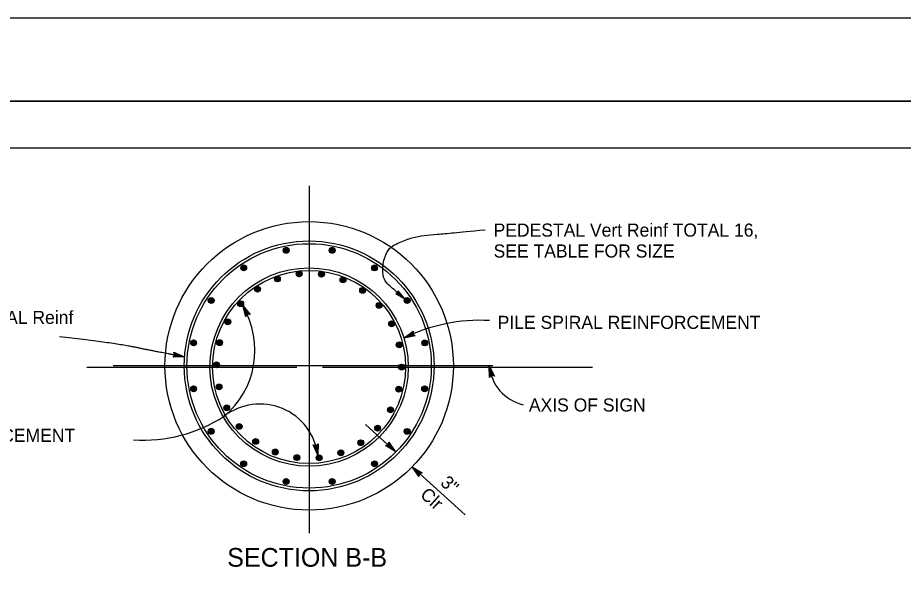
# Model space of a CAD drawing. Extents: x -894 to 866, y -476 to 714.
# Drawn here: x -574 to -100.7, y 409.7 to 713.6 of the extents above; entities that cross this region are included whole.
import ezdxf

# ---------------------------------------------------------------- set-up
doc = ezdxf.new("R2010")
doc.units = 0
for name, color, linetype in [('10 Sheet Format', 7, 'Continuous'), ('56 Stage 3 Anno', 7, 'Continuous'), ('57 Undefined', 7, 'Continuous'), ('60 Nongeo Data', 7, 'Continuous')]:
    doc.layers.add(name, color=color, linetype=linetype)

msp = doc.modelspace()

# ---------------------------------------------------------------- linework, layer by layer
at = {"layer": '10 Sheet Format'}
for p, q in [((-863.46, 668.96), (836.55, 668.96)), ((-813.45, 643.96), (811.55, 643.96))]:
    msp.add_line(p, q, dxfattribs=at)
for points in [[(-894.04, 713.56), (865.96, 713.56), (865.96, -476.44), (-894.04, -476.44)], [(-863.46, -431.04), (836.55, -431.04), (836.55, 668.96), (-863.46, 668.96)]]:
    msp.add_lwpolyline(points, close=True, dxfattribs=at)
at = {"layer": '56 Stage 3 Anno'}
for p, q in [((-418.3, 620.9), (-418.3, 534.65)), ((-371.42, 566.38), (-371.93, 566.21)), ((-371.93, 566.21), (-367.17, 563.38)), ((-371.68, 566.29), (-367.17, 563.38)), ((-371.42, 566.38), (-370.91, 566.55)), ((-367.17, 563.38), (-371.42, 566.38)), ((-367.17, 563.38), (-371.17, 566.46)), ((-370.91, 566.55), (-370.83, 567.08)), ((-370.91, 566.55), (-367.17, 563.38)), ((-370.87, 566.81), (-367.17, 563.38)), ((-370.83, 567.08), (-370.75, 567.61)), ((-370.83, 567.08), (-367.17, 563.38)), ((-367.17, 563.38), (-370.79, 567.34)), ((-367.17, 563.38), (-370.75, 567.61)), ((-452.15, 553.77), (-453.69, 559.72)), ((-453.69, 559.72), (-453.69, 559.72)), ((-453.69, 559.72), (-449.78, 554.98)), ((-451.94, 554.12), (-453.06, 558.49)), ((-453.05, 558.48), (-450.2, 555.02)), ((-451.72, 554.49), (-452.43, 557.26)), ((-452.43, 557.26), (-450.59, 555.02)), ((-451.32, 555.09), (-452.15, 553.77)), ((-451.49, 554.81), (-451.81, 556.03)), ((-451.81, 556.03), (-451.02, 555.07)), ((-449.78, 554.98), (-451.32, 555.09)), ((-449.78, 554.98), (-449.78, 554.98)), ((-452.15, 553.77), (-452.15, 553.77)), ((-367.6, 542.35), (-362.69, 546.05)), ((-366.34, 542.93), (-362.76, 545.62)), ((-365.09, 543.49), (-362.78, 545.23)), ((-363.83, 544.06), (-362.84, 544.81)), ((-362.6, 544.32), (-363.83, 544.06)), ((-362.69, 546.05), (-362.87, 544.5)), ((-362.87, 544.5), (-361.59, 543.62)), ((-362.69, 546.05), (-362.69, 546.05)), ((-361.59, 543.62), (-367.6, 542.35)), ((-367.6, 542.35), (-367.6, 542.35)), ((-361.93, 543.85), (-366.35, 542.92)), ((-362.29, 544.08), (-365.09, 543.49)), ((-361.59, 543.62), (-361.59, 543.62)), ((-490.98, 532.13), (-489.95, 533.29)), ((-484.84, 532.35), (-490.98, 532.13)), ((-490.98, 532.13), (-490.98, 532.13)), ((-486.2, 532.6), (-490.68, 532.44)), ((-489.95, 533.29), (-490.49, 534.76)), ((-490.49, 534.76), (-490.49, 534.76)), ((-490.49, 534.76), (-484.84, 532.35)), ((-487.55, 532.85), (-490.44, 532.75)), ((-490.35, 534.37), (-486.19, 532.6)), ((-490.18, 533.97), (-487.55, 532.85)), ((-488.91, 533.1), (-490.15, 533.06)), ((-490.07, 533.6), (-488.91, 533.1)), ((-484.84, 532.35), (-484.84, 532.35)), ((-537.05, 526.9), (-424.91, 526.9)), ((-411.06, 526.9), (-266.84, 526.9)), ((-321.84, 521.36), (-321.99, 527.51)), ((-321.99, 527.51), (-321.99, 527.51)), ((-321.99, 527.51), (-319.25, 522.01)), ((-321.54, 521.66), (-321.66, 526.17)), ((-321.65, 526.16), (-319.65, 522.15)), ((-320.73, 522.46), (-321.84, 521.36)), ((-321.84, 521.36), (-321.84, 521.36)), ((-321.25, 521.97), (-321.32, 524.83)), ((-321.32, 524.83), (-320.03, 522.24)), ((-320.96, 522.23), (-320.99, 523.49)), ((-320.99, 523.49), (-320.44, 522.38)), ((-319.25, 522.01), (-320.73, 522.46)), ((-319.25, 522.01), (-319.25, 522.01)), ((-418.3, 520.01), (-418.3, 438.15)), ((-388.21, 496.14), (-372.34, 481.71)), ((-413.57, 479.76), (-416.1, 485.36)), ((-416.1, 485.36), (-416.1, 485.36)), ((-416.1, 485.36), (-414.63, 484.85)), ((-413.86, 481.12), (-415.7, 485.2)), ((-414.13, 482.46), (-415.32, 485.1)), ((-414.41, 483.81), (-414.92, 484.94)), ((-414.63, 484.85), (-413.48, 485.9)), ((-414.39, 485.07), (-414.41, 483.81)), ((-414.09, 485.32), (-414.13, 482.46)), ((-413.79, 485.62), (-413.85, 481.11)), ((-413.48, 485.9), (-413.57, 479.76)), ((-413.48, 485.9), (-413.48, 485.9)), ((-377.49, 484.9), (-376, 485.32)), ((-372.21, 481.75), (-377.49, 484.9)), ((-377.49, 484.9), (-377.49, 484.9)), ((-373.23, 482.7), (-377.07, 485)), ((-374.22, 483.65), (-376.71, 485.13)), ((-375.23, 484.6), (-376.29, 485.23)), ((-376, 485.32), (-375.66, 486.84)), ((-375.93, 485.64), (-375.23, 484.6)), ((-375.82, 486.01), (-374.22, 483.65)), ((-375.75, 486.43), (-373.22, 482.7)), ((-375.66, 486.84), (-375.66, 486.84)), ((-375.66, 486.84), (-372.21, 481.75)), ((-413.57, 479.76), (-413.57, 479.76)), ((-372.21, 481.75), (-372.21, 481.75)), ((-363.09, 473.46), (-334.94, 447.86)), ((-359.64, 468.37), (-363.09, 473.46)), ((-363.09, 473.46), (-363.09, 473.46)), ((-363.09, 473.46), (-357.81, 470.31)), ((-359.55, 468.78), (-362.08, 472.51)), ((-362.07, 472.51), (-358.23, 470.21)), ((-359.48, 469.2), (-361.08, 471.56)), ((-361.08, 471.56), (-358.59, 470.08)), ((-359.37, 469.57), (-360.07, 470.62)), ((-360.07, 470.62), (-359.01, 469.98)), ((-359.3, 469.89), (-359.64, 468.37)), ((-357.81, 470.31), (-359.3, 469.89)), ((-357.81, 470.31), (-357.81, 470.31)), ((-359.64, 468.37), (-359.64, 468.37))]:
    msp.add_line(p, q, dxfattribs=at)
for points in [[(-418.25, 623.77), (-418.25, 439.05)], [(-320.04, 527.51), (-522.93, 527.51)]]:
    msp.add_lwpolyline(points, dxfattribs=at)
for centre, radius, start, end in [((-326.77, 459.49), 92.38, 86.9844, 116.2356), ((-298.34, 529.82), 23.76, 185.5917, 256.5525), ((-444.55, 475.92), 31.22, 7.0529, 127.7865), ((-507.32, 568.61), 80.81, 266.6361, 302.6849)]:
    msp.add_arc(centre, radius, start, end, dxfattribs=at)
msp.add_ellipse((-493.22, 537.31), major_axis=(-26.32, 39.09), ratio=0.964125, start_param=3.22661, end_param=4.638182, dxfattribs=at)
for points, degree in [([(-367.17, 563.38), (-369.42, 565.3), (-371.68, 567.23), (-373.93, 569.16), (-380.22, 574.52), (-377.6, 590.19), (-369.65, 593.57), (-363.22, 596.3), (-356.72, 597.16), (-350.07, 597.8), (-341.41, 598.63), (-332.76, 599.46), (-324.1, 600.29)], 3), ([(-484.84, 532.35), (-500.57, 535.18), (-521.48, 539.64), (-551.65, 543.05)], 2)]:
    msp.add_open_spline(points, degree=degree, dxfattribs=at)
at = {"layer": '60 Nongeo Data'}
for centre, radius in [((-418.25, 527.51), 77.08), ((-418.25, 527.51), 66.76), ((-418.25, 527.51), 65.3), ((-430.52, 589.27), 1.56), ((-430.52, 589.27), 1.37), ((-430.52, 589.27), 1.19), ((-430.52, 589.27), 1), ((-430.52, 589.27), 0.812), ((-430.52, 589.27), 0.625), ((-430.52, 589.27), 0.437), ((-430.52, 589.27), 0.187), ((-405.95, 589.26), 1.56), ((-405.95, 589.26), 1.37), ((-405.95, 589.26), 1.19), ((-405.95, 589.26), 1), ((-405.95, 589.26), 0.812), ((-405.95, 589.26), 0.625), ((-405.95, 589.26), 0.437), ((-405.95, 589.26), 0.187), ((-418.3, 526.9), 53), ((-418.3, 526.9), 51.6), ((-453.22, 579.87), 1.56), ((-453.22, 579.87), 1.37), ((-453.22, 579.87), 1.19), ((-453.22, 579.87), 1), ((-453.22, 579.87), 0.812), ((-453.22, 579.87), 0.625), ((-453.22, 579.87), 0.437), ((-453.22, 579.87), 0.187), ((-423.61, 576.67), 1.56), ((-423.61, 576.67), 1.5), ((-423.61, 576.67), 1.37), ((-423.61, 576.67), 1.19), ((-423.61, 576.67), 1), ((-423.61, 576.67), 0.812), ((-411.69, 576.52), 1.56), ((-411.69, 576.52), 1.5), ((-411.69, 576.52), 1.37), ((-411.69, 576.52), 1.19), ((-411.69, 576.52), 1), ((-383.26, 579.85), 1.56), ((-383.26, 579.85), 1.37), ((-383.26, 579.85), 1.19), ((-383.26, 579.85), 1), ((-383.26, 579.85), 0.812), ((-383.26, 579.85), 0.625), ((-383.26, 579.85), 0.437), ((-383.26, 579.85), 0.187), ((-435.22, 573.96), 1.56), ((-435.22, 573.96), 1.5), ((-435.22, 573.96), 1.37), ((-435.22, 573.96), 1.19), ((-435.22, 573.96), 1), ((-435.22, 573.96), 0.812), ((-435.22, 573.96), 0.625), ((-435.22, 573.96), 0.437), ((-435.22, 573.96), 0.187), ((-423.61, 576.67), 0.625), ((-423.61, 576.67), 0.437), ((-423.61, 576.67), 0.187), ((-411.69, 576.52), 0.812), ((-411.69, 576.52), 0.625), ((-411.69, 576.52), 0.437), ((-411.69, 576.52), 0.187), ((-400.15, 573.53), 1.56), ((-400.15, 573.53), 1.5), ((-400.15, 573.53), 1.37), ((-400.15, 573.53), 1.19), ((-400.15, 573.53), 1), ((-400.15, 573.53), 0.812), ((-400.15, 573.53), 0.625), ((-400.15, 573.53), 0.437), ((-400.15, 573.53), 0.187), ((-445.84, 568.55), 1.56), ((-445.84, 568.55), 1.5), ((-445.84, 568.55), 1.37), ((-445.84, 568.55), 1.19), ((-445.84, 568.55), 1), ((-445.84, 568.55), 0.812), ((-445.84, 568.55), 0.625), ((-445.84, 568.55), 0.437), ((-445.84, 568.55), 0.187), ((-389.66, 567.86), 1.56), ((-389.66, 567.86), 1.5), ((-389.66, 567.86), 1.37), ((-389.66, 567.86), 1.19), ((-389.66, 567.86), 1), ((-389.66, 567.86), 0.812), ((-389.66, 567.86), 0.625), ((-389.66, 567.86), 0.437), ((-389.66, 567.86), 0.187), ((-470.59, 562.5), 1.56), ((-470.59, 562.5), 1.37), ((-470.59, 562.5), 1.19), ((-470.59, 562.5), 1), ((-470.59, 562.5), 0.812), ((-365.89, 562.48), 1.56), ((-365.89, 562.48), 1.37), ((-365.89, 562.48), 1.19), ((-365.89, 562.48), 1), ((-365.89, 562.48), 0.812), ((-470.59, 562.5), 0.625), ((-470.59, 562.5), 0.437), ((-470.59, 562.5), 0.187), ((-454.86, 560.75), 1.56), ((-454.86, 560.75), 1.5), ((-454.86, 560.75), 1.37), ((-454.86, 560.75), 1.19), ((-454.86, 560.75), 1), ((-454.86, 560.75), 0.812), ((-454.86, 560.75), 0.625), ((-454.86, 560.75), 0.437), ((-454.86, 560.75), 0.187), ((-380.84, 559.84), 1.56), ((-380.84, 559.84), 1.5), ((-380.84, 559.84), 1.37), ((-380.84, 559.84), 1.19), ((-380.84, 559.84), 1), ((-380.84, 559.84), 0.812), ((-380.84, 559.84), 0.625), ((-380.84, 559.84), 0.437), ((-380.84, 559.84), 0.187), ((-365.89, 562.48), 0.625), ((-365.89, 562.48), 0.437), ((-365.89, 562.48), 0.187), ((-461.75, 551.03), 1.56), ((-461.75, 551.03), 1.5), ((-461.75, 551.03), 1.37), ((-461.75, 551.03), 1.19), ((-461.75, 551.03), 1), ((-461.75, 551.03), 0.812), ((-461.75, 551.03), 0.625), ((-461.75, 551.03), 0.437), ((-461.75, 551.03), 0.187), ((-374.18, 549.95), 1.56), ((-374.18, 549.95), 1.5), ((-374.18, 549.95), 1.37), ((-374.18, 549.95), 1.19), ((-374.18, 549.95), 1), ((-374.18, 549.95), 0.812), ((-374.18, 549.95), 0.625), ((-374.18, 549.95), 0.437), ((-374.18, 549.95), 0.187), ((-480, 539.81), 1.56), ((-480, 539.81), 1.37), ((-480, 539.81), 1.19), ((-480, 539.81), 1), ((-480, 539.81), 0.812), ((-480, 539.81), 0.625), ((-480, 539.81), 0.437), ((-480, 539.81), 0.187), ((-466.11, 539.93), 1.56), ((-466.11, 539.93), 1.5), ((-466.11, 539.93), 1.37), ((-466.11, 539.93), 1.19), ((-466.11, 539.93), 1), ((-466.11, 539.93), 0.812), ((-466.11, 539.93), 0.625), ((-466.11, 539.93), 0.437), ((-466.11, 539.93), 0.187), ((-370.09, 538.75), 1.56), ((-370.09, 538.75), 1.5), ((-370.09, 538.75), 1.37), ((-370.09, 538.75), 1.19), ((-370.09, 538.75), 1), ((-356.49, 539.78), 1.56), ((-356.49, 539.78), 1.37), ((-356.49, 539.78), 1.19), ((-356.49, 539.78), 1), ((-356.49, 539.78), 0.812), ((-356.49, 539.78), 0.625), ((-356.49, 539.78), 0.437), ((-356.49, 539.78), 0.187), ((-370.09, 538.75), 0.812), ((-370.09, 538.75), 0.625), ((-370.09, 538.75), 0.437), ((-370.09, 538.75), 0.187), ((-467.7, 528.12), 1.56), ((-467.7, 528.12), 1.5), ((-467.7, 528.12), 1.37), ((-467.7, 528.12), 1.19), ((-467.7, 528.12), 1), ((-467.7, 528.12), 0.812), ((-467.7, 528.12), 0.625), ((-467.7, 528.12), 0.437), ((-467.7, 528.12), 0.187), ((-368.8, 526.9), 1.56), ((-368.8, 526.9), 1.5), ((-368.8, 526.9), 1.37), ((-368.8, 526.9), 1.19), ((-368.8, 526.9), 1), ((-368.8, 526.9), 0.812), ((-368.8, 526.9), 0.625), ((-368.8, 526.9), 0.437), ((-368.8, 526.9), 0.187), ((-480.01, 515.24), 1.56), ((-480.01, 515.24), 1.37), ((-480.01, 515.24), 1.19), ((-480.01, 515.24), 1), ((-480.01, 515.24), 0.812), ((-466.4, 516.27), 1.56), ((-466.4, 516.27), 1.5), ((-466.4, 516.27), 1.37), ((-466.4, 516.27), 1.19), ((-466.4, 516.27), 1), ((-466.4, 516.27), 0.812), ((-466.4, 516.27), 0.625), ((-466.4, 516.27), 0.437), ((-466.4, 516.27), 0.187), ((-370.38, 515.08), 1.56), ((-370.38, 515.08), 1.5), ((-370.38, 515.08), 1.37), ((-370.38, 515.08), 1.19), ((-370.38, 515.08), 1), ((-356.5, 515.21), 1.56), ((-356.5, 515.21), 1.37), ((-356.5, 515.21), 1.19), ((-356.5, 515.21), 1), ((-356.5, 515.21), 0.812), ((-480.01, 515.24), 0.625), ((-480.01, 515.24), 0.437), ((-480.01, 515.24), 0.187), ((-370.38, 515.08), 0.812), ((-370.38, 515.08), 0.625), ((-370.38, 515.08), 0.437), ((-370.38, 515.08), 0.187), ((-356.5, 515.21), 0.625), ((-356.5, 515.21), 0.437), ((-356.5, 515.21), 0.187), ((-462.31, 505.07), 1.56), ((-462.31, 505.07), 1.5), ((-462.31, 505.07), 1.37), ((-462.31, 505.07), 1.19), ((-462.31, 505.07), 1), ((-462.31, 505.07), 0.812), ((-462.31, 505.07), 0.625), ((-462.31, 505.07), 0.437), ((-462.31, 505.07), 0.187), ((-374.75, 503.99), 1.56), ((-374.75, 503.99), 1.5), ((-374.75, 503.99), 1.37), ((-374.75, 503.99), 1.19), ((-374.75, 503.99), 1), ((-374.75, 503.99), 0.812), ((-374.75, 503.99), 0.625), ((-374.75, 503.99), 0.437), ((-374.75, 503.99), 0.187), ((-470.61, 492.54), 1.56), ((-470.61, 492.54), 1.37), ((-470.61, 492.54), 1.19), ((-470.61, 492.54), 1), ((-470.61, 492.54), 0.812), ((-470.61, 492.54), 0.625), ((-470.61, 492.54), 0.437), ((-470.61, 492.54), 0.187), ((-455.66, 495.18), 1.56), ((-455.66, 495.18), 1.5), ((-455.66, 495.18), 1.37), ((-455.66, 495.18), 1.19), ((-455.66, 495.18), 1), ((-455.66, 495.18), 0.812), ((-455.66, 495.18), 0.625), ((-455.66, 495.18), 0.437), ((-455.66, 495.18), 0.187), ((-381.64, 494.26), 1.56), ((-381.64, 494.26), 1.5), ((-381.64, 494.26), 1.37), ((-381.64, 494.26), 1.19), ((-381.64, 494.26), 1), ((-381.64, 494.26), 0.812), ((-381.64, 494.26), 0.625), ((-381.64, 494.26), 0.437), ((-381.64, 494.26), 0.187), ((-365.9, 492.52), 1.56), ((-365.9, 492.52), 1.37), ((-365.9, 492.52), 1.19), ((-365.9, 492.52), 1), ((-365.9, 492.52), 0.812), ((-365.9, 492.52), 0.625), ((-365.9, 492.52), 0.437), ((-365.9, 492.52), 0.187), ((-446.84, 487.16), 1.56), ((-446.84, 487.16), 1.5), ((-446.84, 487.16), 1.37), ((-446.84, 487.16), 1.19), ((-446.84, 487.16), 1), ((-446.84, 487.16), 0.812), ((-446.84, 487.16), 0.625), ((-446.84, 487.16), 0.437), ((-390.66, 486.47), 1.56), ((-390.66, 486.47), 1.5), ((-390.66, 486.47), 1.37), ((-390.66, 486.47), 1.19), ((-446.84, 487.16), 0.187), ((-436.35, 481.49), 1.56), ((-436.35, 481.49), 1.5), ((-436.35, 481.49), 1.37), ((-390.66, 486.47), 1), ((-390.66, 486.47), 0.812), ((-390.66, 486.47), 0.625), ((-390.66, 486.47), 0.437), ((-390.66, 486.47), 0.187), ((-436.35, 481.49), 1.19), ((-436.35, 481.49), 1), ((-436.35, 481.49), 0.812), ((-436.35, 481.49), 0.625), ((-436.35, 481.49), 0.437), ((-436.35, 481.49), 0.187), ((-424.81, 478.5), 1.56), ((-424.81, 478.5), 1.5), ((-424.81, 478.5), 1.37), ((-424.81, 478.5), 1.19), ((-424.81, 478.5), 1), ((-424.81, 478.5), 0.812), ((-424.81, 478.5), 0.625), ((-424.81, 478.5), 0.437), ((-424.81, 478.5), 0.187), ((-412.89, 478.35), 1.56), ((-412.89, 478.35), 1.5), ((-412.89, 478.35), 1.37), ((-412.89, 478.35), 1.19), ((-412.89, 478.35), 1), ((-412.89, 478.35), 0.812), ((-412.89, 478.35), 0.625), ((-412.89, 478.35), 0.437), ((-412.89, 478.35), 0.187), ((-401.28, 481.06), 1.56), ((-401.28, 481.06), 1.5), ((-401.28, 481.06), 1.37), ((-401.28, 481.06), 1.19), ((-401.28, 481.06), 1), ((-401.28, 481.06), 0.812), ((-401.28, 481.06), 0.625), ((-401.28, 481.06), 0.437), ((-401.28, 481.06), 0.187), ((-453.24, 475.16), 1.56), ((-453.24, 475.16), 1.37), ((-453.24, 475.16), 1.19), ((-453.24, 475.16), 1), ((-453.24, 475.16), 0.812), ((-453.24, 475.16), 0.625), ((-453.24, 475.16), 0.437), ((-453.24, 475.16), 0.187), ((-383.28, 475.15), 1.56), ((-383.28, 475.15), 1.37), ((-383.28, 475.15), 1.19), ((-383.28, 475.15), 1), ((-383.28, 475.15), 0.812), ((-383.28, 475.15), 0.625), ((-383.28, 475.15), 0.437), ((-383.28, 475.15), 0.187), ((-430.55, 465.76), 1.56), ((-430.55, 465.76), 1.37), ((-430.55, 465.76), 1.19), ((-430.55, 465.76), 1), ((-430.55, 465.76), 0.812), ((-430.55, 465.76), 0.625), ((-430.55, 465.76), 0.437), ((-430.55, 465.76), 0.187), ((-405.98, 465.75), 1.56), ((-405.98, 465.75), 1.37), ((-405.98, 465.75), 1.19), ((-405.98, 465.75), 1), ((-405.98, 465.75), 0.812), ((-405.98, 465.75), 0.625), ((-405.98, 465.75), 0.437), ((-405.98, 465.75), 0.187)]:
    msp.add_circle(centre, radius, dxfattribs=at)

# ---------------------------------------------------------------- texts
at = {"layer": '57 Undefined'}
for s, height, p in [('PEDESTAL Vert Reinf TOTAL 16,', 7, (-319.66, 596.58)), ('SEE TABLE FOR SIZE', 7, (-319.66, 585.41)), ('PEDESTAL SPIRAL Reinf', 7, (-653.56, 549.93)), ('PILE SPIRAL REINFORCEMENT', 7, (-317.47, 547.28)), ('AXIS OF SIGN', 7, (-300.8, 503.14)), ('PILE VERTICAL REINFORCEMENT', 7, (-696.22, 486.89)), ('SECTION B-B', 9.9999, (-462.04, 420.2))]:
    msp.add_text(s, height=height, dxfattribs=at).set_placement(p)
for s, p in [('3"', (-348.55, 464.37)), ('Clr', (-359.41, 458.03))]:
    msp.add_text(s, height=7, rotation=317.7141, dxfattribs=at).set_placement(p)

doc.saveas('drawing.dxf')
